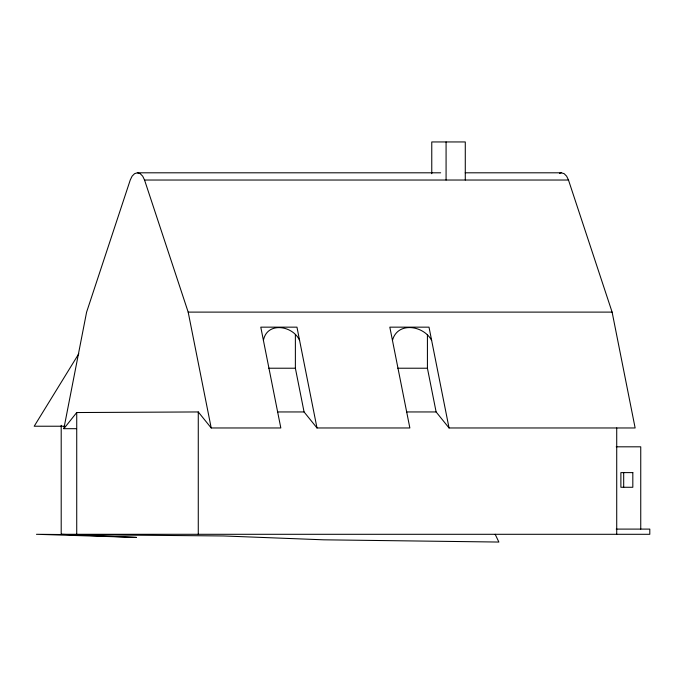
<?xml version="1.0" encoding="UTF-8"?>
<svg xmlns="http://www.w3.org/2000/svg" width="684" height="684" viewBox="0 0 684 684"><rect width="100%" height="100%" fill="white"/><g stroke="black" fill="none" stroke-linecap="round" stroke-linejoin="round"><path stroke-width="1.03" d="M76.522 428.688L63.851 428.688L86.594 312.152L130.242 180.029L132.08 176.19L134.568 173.676L137.39 172.804L440.658 172.804M263.417 340.41C267.025 321.283 293.034 325.516 299.592 340.41M392.454 340.41C397.558 321.164 423.832 325.524 431.638 340.41M78.805 353.722L34.2 426.226L65.04 426.226M63.851 428.688L76.728 412.537L198.274 411.948L211.211 427.97L280.825 427.97L260.784 327.157L296.959 327.157L317 427.97L409.861 427.97L389.82 327.157L429.005 327.157L449.046 427.97L635.137 427.97L612.112 312.109L568.481 180.029L566.634 176.19L564.155 173.676L561.325 172.804L465.223 172.804M559.444 173.385L561.325 172.804M137.39 172.804L140.22 173.676L142.708 176.19L144.546 180.029L568.481 180.029M144.546 180.029L188.177 312.109L612.112 312.109M268.778 368.223L295.377 368.223L304.072 411.948L317 427.97M397.772 368.223L427.423 368.223L436.118 411.948L449.046 427.97M277.473 411.948L304.072 411.948M406.458 411.948L436.118 411.948M616.207 446.814L640.746 446.814L640.746 529.1M616.207 529.1L649.8 529.1L649.8 534.298L61.201 534.298L61.201 425.311M61.201 534.298L136.509 537.419L36.466 534.298L223.6 535.965L323.643 539.813L498.884 542.053L495.173 534.298M188.177 312.109L211.211 427.97M623.688 472.61L623.688 487.273M616.72 427.919L616.72 534.298M465.282 180.029L465.282 141.947L431.766 141.947L431.766 173.685M446.079 141.947L446.079 180.029M427.423 334.442L427.423 368.223M295.377 334.442L295.377 368.223M198.274 411.948L198.274 534.298M76.728 412.537L76.728 534.298M632.82 472.61L620.884 472.61L620.884 487.273L632.82 487.273L632.82 472.61"/></g></svg>
